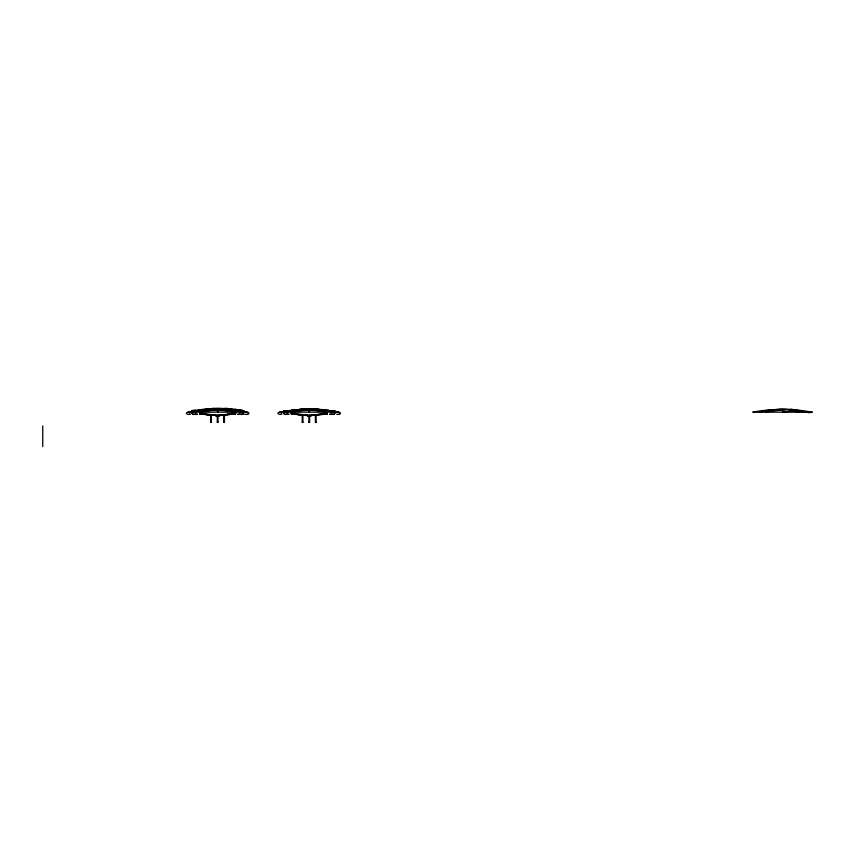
<?xml version="1.0" encoding="UTF-8"?>
<svg xmlns="http://www.w3.org/2000/svg" width="855" height="855" viewBox="0 0 855 855"><rect width="100%" height="100%" fill="white"/><g stroke="black" fill="none" stroke-linecap="round" stroke-linejoin="round"><path stroke-width="1.28" d="M218.175 410.304L217.672 409.438L219.703 409.406A106.309 106.309 0 0 1 225.773 409.705C228.68 410.496 228.68 408.53 225.773 408.829A106.33 106.33 0 0 0 209.582 408.829C205.05 408.979 208.695 410.603 211.602 409.566M309.243 411.234L309.243 412.163L309.596 411.063M785.66 411.544L782.56 412.131L782.902 411.287M309.489 411.287L309.243 412.131M218.025 411.287L217.672 412.163L217.672 410.571M218.025 410.411L217.672 411.287L217.352 410.453M319.396 414.547L324.259 414.162A13.445 13.445 0 0 1 325.071 414.248L325.552 414.312A13.381 13.381 0 0 0 325.905 414.354L326.813 414.248A1.282 1.282 0 0 0 327.198 413.884L327.273 412.815L326.343 412.163A79.526 79.515 0 0 0 314.982 410.518L310.237 410.315M327.198 413.895L327.326 412.922L326.343 412.163M240.96 414.333A6.936 6.936 0 0 0 240.084 414.248L238.769 414.386A5.996 5.996 0 0 0 238.064 414.269L237.84 414.248M330.19 414.354L330.041 414.322A5.119 5.119 0 0 0 329.592 414.258L329.592 414.258A5.996 5.996 0 0 1 330.308 414.354L331.655 414.248A6.936 6.936 0 0 1 332.531 414.333M308.666 410.315L303.525 410.518A79.526 79.515 0 0 0 292.186 412.163L291.224 412.805L291.288 413.884A1.293 1.293 0 0 0 291.662 414.215L293.415 414.248A13.648 13.648 0 0 1 294.27 414.173L302.51 414.611M292.154 412.163L291.138 412.976L291.277 413.884M245.118 414.248A11.959 11.959 0 0 1 245.866 414.312L246.785 414.408A2.629 2.629 0 0 0 247.512 414.333L248.923 413.606L248.602 412.709A2.394 2.394 0 0 0 248.036 412.399L247.159 412.163A164.299 164.299 0 0 0 227.558 409.705L230.604 409.94M336.688 414.248A11.959 11.959 0 0 1 337.436 414.312L338.356 414.408A2.629 2.629 0 0 0 339.082 414.333L340.493 413.606L340.172 412.709A2.394 2.394 0 0 0 339.606 412.399L338.73 412.163A164.299 164.299 0 0 0 319.129 409.705A157.619 157.619 0 0 0 299.368 409.695L283.165 411.554L286.543 411.009M218.837 409.438C221.114 408.295 220.323 410.827 218.335 410.315M308.174 410.315C303.952 410.058 314.929 409.534 310.75 410.261M218.688 409.395L217.683 409.395A106.469 106.469 0 0 0 193.561 412.163L192.001 413.157L192.824 414.248A1.892 1.892 0 0 0 193.668 414.451L194.673 414.312A5.579 5.579 0 0 1 195.164 414.248L195.335 414.226A13.424 13.424 0 0 1 195.838 414.205M301.152 409.705L298.609 409.93L301.152 409.481A106.33 106.33 0 0 1 317.344 409.481L319.877 409.93L317.344 409.705A106.33 106.33 0 0 0 301.152 409.705A106.469 106.469 0 0 0 285.143 412.163L283.571 413.157L284.833 414.397A1.208 1.208 0 0 0 285.185 414.451L286.243 414.312A5.579 5.579 0 0 1 286.735 414.248L286.906 414.226A13.424 13.424 0 0 1 287.408 414.205M225.902 414.429L219.115 415.466A6.915 6.915 0 0 0 218.506 415.594L216.817 415.669A11.19 11.19 0 0 0 216.133 415.541L207.359 414.44M311.883 415.241L310.75 415.445A6.915 6.915 0 0 0 310.076 415.594L308.174 415.648A16.897 16.897 0 0 0 307.394 415.551L292.838 414.13L293.383 414.183M785.221 409.94L776.832 410.518A79.526 79.515 0 0 0 765.492 412.163M321.865 414.536L311.402 415.445A15.123 15.123 0 0 0 310.397 415.594L308.163 415.605A13.285 13.285 0 0 0 307.255 415.445L307.715 415.541A11.19 11.19 0 0 1 308.334 415.648L310.141 415.637A9.555 9.555 0 0 1 310.696 415.519L318.648 414.525L317.066 414.686M782.56 412.163L782.56 411.447M239.678 414.386L238.47 414.322A5.119 5.119 0 0 0 238.021 414.258L237.947 414.258M309.232 415.765L310.397 415.605A12.355 12.355 0 0 1 311.188 415.445L312.118 415.359L310.803 415.445A7.214 7.214 0 0 0 310.119 415.594L308.313 415.637A8.86 8.86 0 0 0 307.586 415.434L301.858 414.525M331.248 414.386L330.425 414.376M191.606 411.522L204.195 410.197M229.685 414.579L219.489 415.541A15.219 15.219 0 0 0 218.72 415.637L217.427 415.754L218.72 415.605A12.355 12.355 0 0 1 219.617 415.445L228.221 414.419M283.176 411.522L286.265 411.255M310.141 415.637L309.991 415.669A11.265 11.265 0 0 1 310.739 415.541L312.128 415.423M215.204 415.477L215.823 415.541A16.897 16.897 0 0 1 216.604 415.648L218.827 415.605A15.123 15.123 0 0 1 219.831 415.445L225.057 414.814M220.312 415.241L219.179 415.445A7.214 7.214 0 0 0 218.549 415.594M219.831 415.338L222.001 415.167M220.44 415.22L221.648 415.017M312.022 415.22L313.871 415.07L312.855 415.209M312.15 415.199L312.738 415.092M217.544 415.765L218.453 415.637A9.555 9.555 0 0 1 219.126 415.519L220.547 415.359M312.855 415.07L319.567 414.44L318.274 414.654M195.261 410.315L191.606 410.646L191.595 411.554L195.624 410.934M220.718 415.284L222.941 414.985M223.337 414.75L225.047 414.525M217.886 415.754L218.41 415.669A11.265 11.265 0 0 1 219.158 415.541L219.917 415.445M315.035 414.728L316.008 414.6M312.631 415.241L313.304 415.145M243.686 410.646L243.75 411.565L239.721 410.945M243.707 411.565L242.328 411.608M332.734 411.597L335.32 411.341L331.227 410.742M311.498 415.402L312.235 415.338M196.639 410.795L200.69 410.304M313.742 415.145L317.397 414.643M189.297 414.333A13.338 13.338 0 0 1 190.227 414.248A12.686 12.686 0 0 0 189.457 414.312L188.538 414.408A2.704 2.704 0 0 1 187.683 414.301L186.337 413.489L186.743 412.709A2.49 2.49 0 0 1 187.32 412.399L188.186 412.163A158.592 158.592 0 0 1 206.557 409.78M280.878 414.333A13.338 13.338 0 0 1 281.797 414.248A12.686 12.686 0 0 0 281.028 414.312L280.109 414.408A2.704 2.704 0 0 1 279.254 414.301L277.907 413.489L278.313 412.709A2.49 2.49 0 0 1 278.89 412.399L279.767 412.163A158.592 158.592 0 0 1 299.368 409.695M314.448 414.996L315.121 414.91M222.172 415.145L223.176 415.028M227.804 414.451L224.427 414.878L224.48 422.456L223.786 422.434L223.892 414.867M312.278 415.412L313.486 415.274M286.831 411.191L295.766 410.197M317.344 414.44L319.022 414.579M311.359 415.509L311.06 415.541A15.219 15.219 0 0 0 310.29 415.637M226.447 414.675L227.505 414.483M203.725 410.005L206.782 409.769M235.339 414.248L234.142 414.333A10.431 10.431 0 0 0 233.137 414.215L226.96 414.322L228.456 414.397M319.043 414.28L321.64 414.141M229.845 414.386L228.68 414.386L229.215 414.429M786.194 411.479L795.246 411.266M320.283 414.472L321.042 414.419M228.723 414.376L229.589 414.408M320.956 414.419L321.672 414.365M229.247 414.344L229.888 414.386M298.47 414.408L293.789 414.205A10.26 10.26 0 0 0 292.763 414.322L291.993 414.344A1.101 1.101 0 0 1 291.662 414.215M229.332 414.333L233.917 414.13L232.378 414.237M211.997 415.006L215.684 415.445A13.285 13.285 0 0 1 216.593 415.605L216.86 415.648A10.442 10.442 0 0 0 216.176 415.53L202.208 414.205A10.26 10.26 0 0 0 201.192 414.322L200.423 414.344A1.101 1.101 0 0 1 200.091 414.215A1.293 1.293 0 0 1 199.664 413.82C200.123 411.8 200.081 411.886 199.707 413.884M321.17 414.312L322.046 414.344M322.014 414.525L323.233 414.44M228.103 414.237L229.824 414.151M229.792 414.301L235.243 414.248A1.304 1.304 0 0 0 235.627 413.895L235.702 412.815L234.772 412.163A79.526 79.515 0 0 0 223.412 410.518L217.266 410.304M230.348 414.354L231.363 414.461M321.961 414.354L324.708 414.215A10.431 10.431 0 0 1 325.712 414.322L326.482 414.333A1.122 1.122 0 0 0 326.813 414.215L326.909 414.248M229.942 414.29L230.401 414.269M234.772 412.163L235.734 412.869L235.627 413.884A1.282 1.282 0 0 1 235.243 414.248A1.122 1.122 0 0 1 234.911 414.333L234.334 414.354A13.381 13.381 0 0 1 233.981 414.312L233.501 414.248A13.445 13.445 0 0 0 232.656 414.173L230.861 414.237L231.62 414.28M320.048 414.215L325.338 414.13L322.934 414.29M322.196 414.248L326.76 414.258M195.752 414.215L194.876 414.269A5.002 5.002 0 0 0 194.374 414.344L193.615 414.451A1.208 1.208 0 0 1 193.262 414.397L192.268 413.767L192.428 412.612A2.49 2.49 0 0 1 192.952 412.356L193.187 412.27A11.991 11.991 0 0 1 193.551 412.163M231.406 414.29L232.592 414.226M287.323 414.215L286.446 414.269A5.002 5.002 0 0 0 285.944 414.344L285.185 414.451A1.892 1.892 0 0 1 284.394 414.248L283.892 412.709A2.49 2.49 0 0 1 284.523 412.356L284.758 412.27A11.991 11.991 0 0 1 285.121 412.163M199.985 414.248L201.844 414.248A13.648 13.648 0 0 1 202.699 414.173L206.899 414.408M232.752 414.215L233.458 414.141M324.451 414.215L325.295 414.13M198.627 410.635L191.616 410.689L206.782 408.893A157.609 157.609 0 0 1 228.574 408.914L229.685 408.776M243.237 411.597L243.312 411.586A33.548 0.898 1.6 0 1 246.197 411.683M203.928 414.13C197.591 414.109 207.69 414.29 205.766 414.59M288.648 411.33L287.718 411.576M217.095 410.315L211.955 410.518A79.526 79.515 0 0 0 200.615 412.163M287.943 411.351L287.28 411.576M215.011 409.075L217.598 409.438M215.011 409.94L217.32 410.304M236.407 410.646L243.6 410.635L231.16 409.321M287.28 411.362L283.219 411.565M308.334 410.315L310.493 410.315M286.297 411.373L283.24 411.341L298.352 409.545A157.609 157.609 0 0 1 320.144 409.566L331.708 410.806M230.561 414.13L231.673 414.141M227.815 410.71L229.61 410.699M193.711 411.597L191.616 411.554M331.655 411.191L335.213 411.298L332.36 411.052M188.014 412.163L247.341 412.163M279.585 412.163L338.911 412.163M752.892 412.163L812.218 412.163M223.786 414.964L224.48 414.974M302.927 414.974L302.232 414.964L302.232 422.456L302.927 422.434L302.927 414.964L307.747 415.53A10.442 10.442 0 0 1 308.431 415.637L308.634 415.669M210.629 421.996L211.313 421.996M217.309 421.996L217.993 421.996M223.786 421.996L224.48 421.996M302.232 421.996L302.927 421.996M308.912 421.996L309.606 421.996M315.399 421.996L316.083 421.996M309.414 410.304L309.959 410.315M332.018 411.373L330.554 411.565M292.88 414.173L295.99 414.322M218.923 409.449L218.998 410.315M242.382 414.141L244.07 414.205M201.898 414.194L202.528 414.151M296.856 414.141L298.438 414.215M205.286 414.141L207.359 414.248M222.14 408.369L222.695 408.391M314.009 409.256L314.619 409.278L314.041 409.032M331.077 414.205L331.729 414.248A5.472 5.472 0 0 1 332.232 414.312L333.279 414.451A1.197 1.197 0 0 0 333.642 414.397L334.925 413.264L333.365 412.163A106.469 106.469 0 0 0 317.365 409.705M239.507 414.205L240.159 414.248A5.472 5.472 0 0 1 240.65 414.312L241.666 414.451A1.197 1.197 0 0 0 242.072 414.397L243.354 413.264L241.794 412.163A106.469 106.469 0 0 0 225.795 409.705M224.641 408.679L224.074 408.444M223.86 408.434L224.619 408.679M291.555 414.248L297.412 414.419M200.134 414.258L205.766 414.408M203.672 414.194L204.805 414.258M203.576 414.269L204.591 414.333M333.536 411.17L335.31 411.533M333.536 411.383L332.36 411.266M240.084 411.191L243.739 411.533M319.129 409.716L335.32 411.565M321.138 409.417L321.715 409.684L321.031 409.417M206.985 414.686L206.344 414.451L207.295 414.707M322.752 409.769L323.382 409.823M229.247 408.743L240.266 409.94L239.614 410.069M231.203 408.904L231.641 409.16M298.171 414.472L298.865 414.707M298.342 414.493L299.175 414.728M206.771 414.493L207.594 414.728M207.968 414.29L209.069 414.397M298.844 414.536L300.351 414.664M241.88 410.507L241.965 411.383M207.348 414.536L210.993 414.814M299.784 414.312L301.131 414.44M299.111 414.461L299.688 414.6M234.901 409.267L235.104 409.278M328.042 410.09L328.491 410.379M299.806 414.611L301.366 414.771M329.752 410.539L330.041 410.571M300.02 414.547L300.447 414.59M238.385 409.684L237.743 409.823L238.385 409.908M303.472 414.932L300.704 414.611L306.806 415.38M208.567 414.557L209.368 414.728M793.194 409.93L790.661 409.705A106.394 106.394 0 0 0 758.449 412.163M236.279 409.417L236.75 409.705M208.909 414.59L209.486 414.739M209.026 414.6L209.988 414.793M796.037 410.197L801.017 410.742M300.746 414.611L301.559 414.793M209.186 414.408L209.87 414.771M322.73 409.973L331.804 410.999M209.272 414.419L211.249 414.921M210.245 414.814L210.875 414.878M301.355 414.675L301.954 414.75M234.665 410.325L238.716 410.817M211.132 414.91L214.252 415.241M308.997 415.744L308.057 415.605A14.118 14.118 0 0 0 307.212 415.477L306.71 415.412M213.002 415.07L211.976 414.932M304.711 415.145L307.661 415.445A8.518 8.518 0 0 1 308.388 415.594L308.174 415.648M304.957 415.177L306.614 415.359M213.387 415.177L216.091 415.445A8.518 8.518 0 0 1 216.817 415.594L217.309 415.722M302.585 414.622L303.557 414.75M213.803 415.231L215.642 415.466A14.118 14.118 0 0 1 216.486 415.605L217.277 415.733M239.55 409.855L240.127 409.93M211.826 414.728L210.298 414.525L212.232 414.793M331.836 410.592L331.868 410.827M243.75 410.689L240.223 409.951M212.211 414.782L216.016 415.423A8.86 8.86 0 0 1 216.775 415.594L216.903 415.626M794.306 411.18L799.617 412.163M304.166 414.846L304.797 414.942M799.468 410.742L806.671 412.163M305.438 415.049L306.582 415.252M214.242 415.113L215.385 415.316M332.52 414.344L333.161 414.451A1.892 1.892 0 0 0 334.07 414.248L334.476 413.948A1.069 1.069 0 0 0 334.765 413.403L334.487 412.612A2.33 2.33 0 0 0 334.081 412.409L333.365 412.163M240.95 414.344L241.709 414.451A1.892 1.892 0 0 0 242.499 414.248L242.906 413.948A1.069 1.069 0 0 0 243.194 413.403L242.97 412.687A2.33 2.33 0 0 0 242.51 412.409L241.794 412.163M287.216 414.386L288.124 414.386A6.936 6.936 0 0 1 288.947 414.258L289.065 414.248A7.77 7.77 0 0 0 288.424 414.312L286.959 414.258M195.645 414.386L196.554 414.386A6.936 6.936 0 0 1 197.377 414.258L197.494 414.248A7.77 7.77 0 0 0 196.853 414.312L195.485 414.312M216.23 409.406L216.294 410.304M308.901 411.063L308.912 411.308M217.33 411.287L217.672 412.131L217.672 411.447M193.39 410.507L193.39 411.383M42.75 425.918L42.75 446.631M804.149 411.982A61.517 2.223 8.9 0 1 808.509 412.367M808.456 412.655A61.015 2.426 13.5 0 1 805.495 411.725M760.875 412.163A85.254 85.254 0 0 1 762.649 411.715M767.117 410.763A85.254 85.254 0 0 1 804.245 412.163M753.052 412.078A160.056 160.056 0 0 1 812.036 412.174M785.66 411.693A17.26 9.854 -78.9 0 1 786.194 411.597M808.135 412.495A33.548 0.898 1.6 0 1 811.074 412.559M789.87 409.15A33.463 2.779 10.3 0 1 792.478 409.31M798.741 411.084A47.025 1.796 9.8 0 1 797.544 411.693M247.651 414.301A2.683 2.683 0 0 1 246.785 414.419M227.708 409.951A85.308 85.297 0 0 1 229.525 410.186M317.846 410.603A33.548 3.27 10.3 0 1 313.753 409.021M324.109 410.902A33.463 1.988 8.9 0 1 326.76 411.202M280.729 412.548A33.548 0.898 -1.6 0 1 283.668 412.495M299.346 409.299A33.463 2.789 -10.3 0 1 301.954 409.15M334.829 412.27A33.548 0.898 1.6 0 1 337.768 412.334M316.553 408.936A33.463 2.779 10.3 0 1 319.172 409.085M304.743 408.808A33.548 3.27 -10.3 0 1 300.639 410.389M291.715 410.988A33.463 1.999 -8.9 0 1 294.366 410.689M327.636 410.667A36.765 1.336 4 0 1 325.926 410.624M292.549 410.411A36.765 1.325 -4 0 1 290.828 410.443M293.81 410.763A85.308 85.308 0 0 1 301.954 409.673A85.169 85.169 0 0 1 316.553 409.673A85.308 85.308 0 0 1 324.718 410.763M292.378 410.817A85.286 85.286 0 0 1 326.118 410.817M339.221 414.301A2.683 2.683 0 0 1 338.356 414.419M226.276 410.603A33.548 3.27 10.3 0 1 222.182 409.021M232.539 410.902A33.463 1.988 8.9 0 1 235.189 411.202M189.158 412.548A33.548 0.898 -1.6 0 1 192.097 412.495M207.776 409.299A33.463 2.789 -10.3 0 1 210.383 409.15M224.983 408.284A33.463 2.779 10.3 0 1 227.601 408.434M213.173 408.156A33.548 3.27 -10.3 0 1 209.069 409.727M200.145 410.336A33.463 1.999 -8.9 0 1 202.795 410.037M236.066 410.667A36.765 1.336 4 0 1 234.356 410.624M200.978 409.748A36.765 1.325 -4 0 1 199.258 409.791M201.545 410.026A85.286 85.286 0 0 1 233.821 410.026M211.313 414.964L210.629 414.974L210.629 422.456L211.313 422.434L211.313 414.964M217.993 414.974L217.309 414.974L217.309 422.456L217.993 422.434L217.993 414.974M309.606 414.974L308.912 414.974L308.912 422.456L309.606 422.434L309.606 414.974M316.083 414.964L315.399 414.974L315.399 422.456L316.083 422.434L316.083 414.964"/></g></svg>
